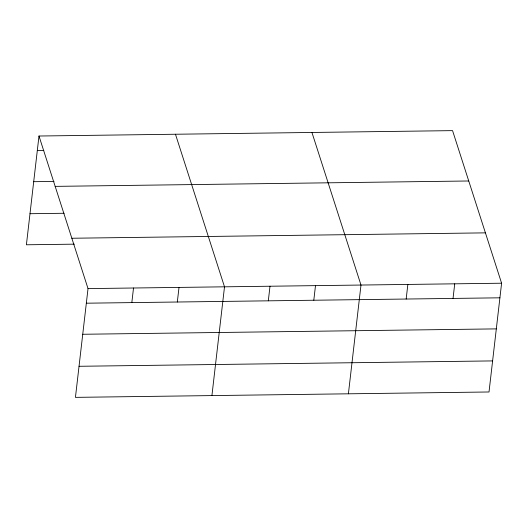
<?xml version="1.0" encoding="UTF-8"?>
<svg xmlns="http://www.w3.org/2000/svg" width="528" height="528" viewBox="0 0 528 528"><rect width="100%" height="100%" fill="white"/><g stroke="black" fill="none" stroke-linecap="round" stroke-linejoin="round"><path stroke-width="0.79" d="M38.986 136.019L88.024 288.598L75.438 397.366L489.014 391.981L501.6 283.213L452.562 130.634L38.986 136.019L26.4 244.787L74.329 244.16M131.828 302.603L133.518 288.004M177.322 302.009L179.012 287.41M211.919 395.584L224.506 286.823L175.468 134.244M268.31 300.828L269.999 286.229M313.804 300.234L315.493 285.635M348.401 393.809L360.987 285.041L311.942 132.469M406.164 299.033L407.854 284.434M453.037 298.426L454.727 283.826M37.297 150.619L43.798 150.533M33.7 181.698L54.008 181.427M55.169 186.371L468.745 180.985M29.997 213.715L64.112 213.266M71.841 238.247L485.417 232.861M88.024 288.598L501.6 283.213M86.335 303.197L499.91 297.812M82.738 334.27L496.313 328.885M79.035 366.287L492.611 360.908"/></g></svg>
